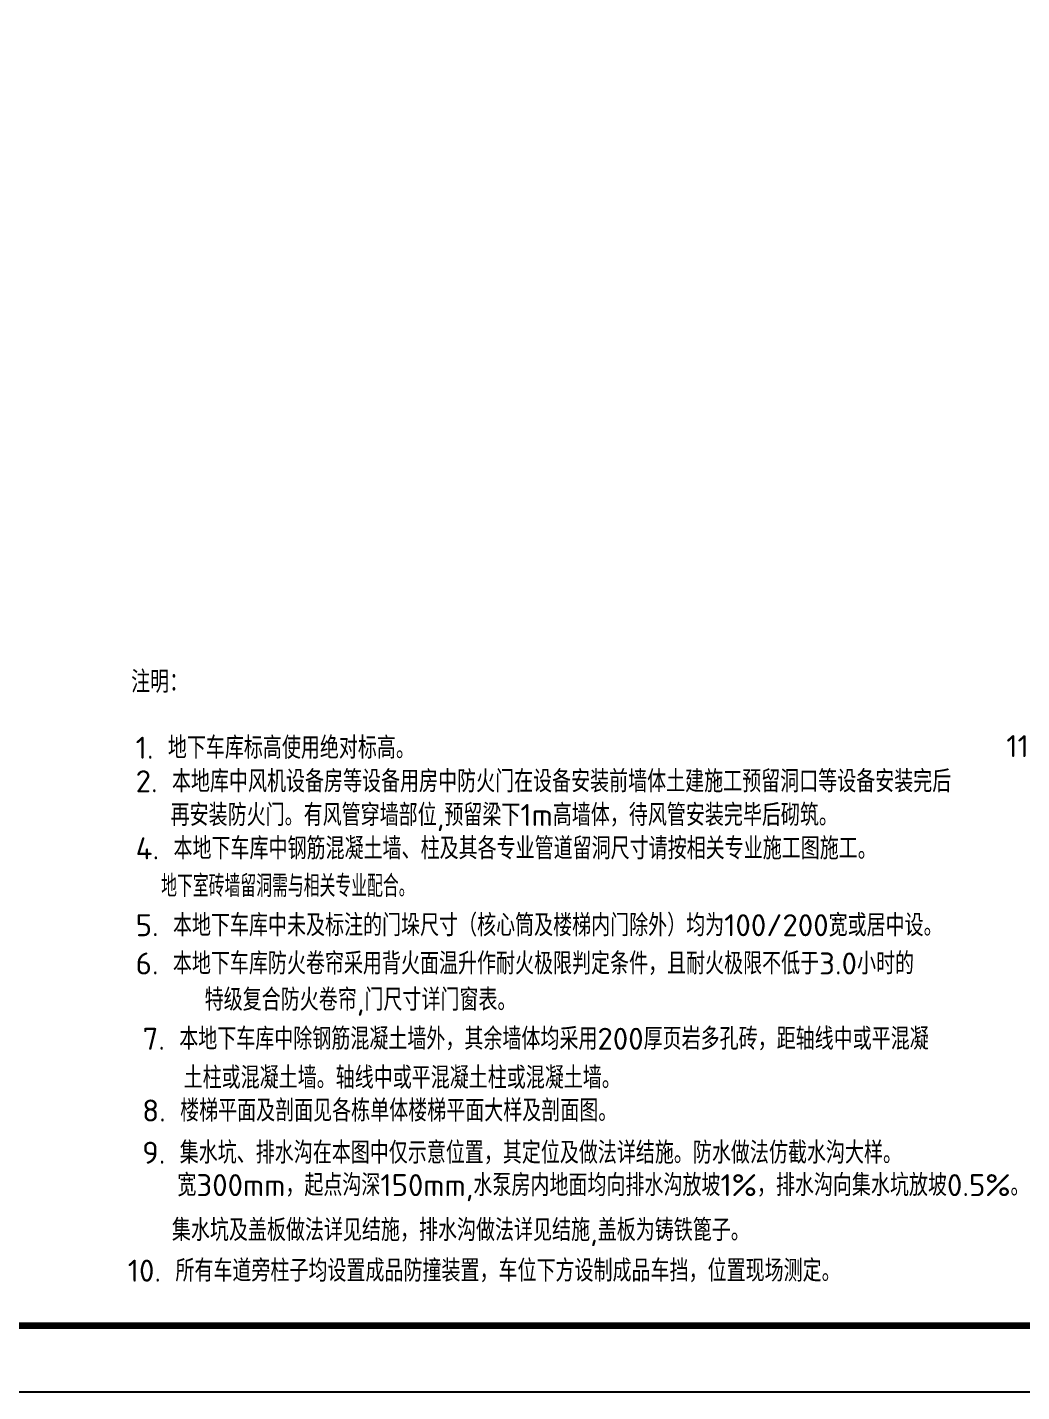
# Model space of a CAD drawing. Extents: x -737978 to 768813, y -372247 to 1140308.
# Drawn here: x -593709 to -571108, y -159911 to -128890 of the extents above; entities that cross this region are included whole.
import ezdxf

# ---------------------------------------------------------------- set-up
doc = ezdxf.new("R2010")
doc.units = 0
doc.header["$LTSCALE"] = 1000
doc.header["$MEASUREMENT"] = 0
doc.layers.add('PUB_TEXT', color=7, linetype='CONTINUOUS')
doc.layers.add('PUB_TITLE', color=4, linetype='CONTINUOUS')
doc.styles.add('_TCH_AXIS', font='COMPLEX', dxfattribs={"bigfont": 'GBCBIG'})
doc.styles.add('zx', font='GBENOR.shx', dxfattribs={"bigfont": 'GBCBIG.shx'})

msp = doc.modelspace()

# ---------------------------------------------------------------- linework, layer by layer
at = {"layer": 'PUB_TITLE'}
msp.add_lwpolyline([(-692675.1, -159910.6), (-535025.1, -159910.6), (-535025.1, -70810.6), (-692675.1, -70810.6)], close=True, dxfattribs=at)
at = {"layer": 'PUB_TITLE', "const_width": 150}
msp.add_lwpolyline([(-688925.1, -158410.6), (-536525.1, -158410.6), (-536525.1, -72310.6), (-688925.1, -72310.6)], close=True, dxfattribs=at)

# ---------------------------------------------------------------- texts
at = {"layer": 'PUB_TEXT', "style": 'zx', "width": 1.2}
for s, p in [('注明：', (-591347.8, -144020.6)), ('1. 地下车库标高使用绝对标高。', (-591245.9, -145519.9)), ('11. 地下室防水构造', (-571457.8, -145483)), ('2. 本地库中风机设备房等设备用房中防火门在设备安装前墙体土建施工预留洞口等设备安装完后', (-591245.9, -146283)), ('再安装防火门。有风管穿墙部位,预留梁下1m高墙体，待风管安装完毕后砌筑。', (-590451.6, -147048.7)), ('4. 本地下车库中钢筋混凝土墙、柱及其各专业管道留洞尺寸请按相关专业施工图施工。', (-591245.9, -147808)), ('5. 本地下车库中未及标注的门垛尺寸（核心筒及楼梯内门除外）均为100/200宽或居中设。', (-591245.9, -149554.7)), ('6. 本地下车库防火卷帘采用背火面温升作耐火极限判定条件，且耐火极限不低于3.0小时的', (-591245.9, -150424.6)), (' 特级复合防火卷帘,门尺寸详门窗表。', (-590002.4, -151248.7)), ('7. 本地下车库中除钢筋混凝土墙外，其余墙体均采用200厚页岩多孔砖，距轴线中或平混凝', (-591088.3, -152136.7)), ('土柱或混凝土墙。轴线中或平混凝土柱或混凝土墙。', (-590154.5, -153021.1)), ('8. 楼梯平面及剖面见各栋单体楼梯平面大样及剖面图。', (-591097.3, -153767.9)), ('9. 集水坑、排水沟在本图中仅示意位置，其定位及做法详结施。防水做法仿截水沟大样。', (-591097.3, -154726.5)), ('宽300mm，起点沟深150mm,水泵房内地面均向排水沟放坡1%%%，排水沟向集水坑放坡0.5%%%。', (-590297.7, -155463.7)), ('集水坑及盖板做法详见结施，排水沟做法详见结施,盖板为铸铁篦子。', (-590422.1, -156485.6)), ('10. 所有车道旁柱子均设置成品防撞装置，车位下方设制成品车挡，位置现场测定。', (-591424.8, -157408.3))]:
    msp.add_text(s, height=500, dxfattribs=at).set_placement(p)
at = {"layer": 'PUB_TEXT', "style": '_TCH_AXIS'}
msp.add_text(' 地下室砖墙留洞需与相关专业配合。', height=500, dxfattribs=at).set_placement((-591009.2, -148663.1))

doc.saveas('drawing.dxf')
